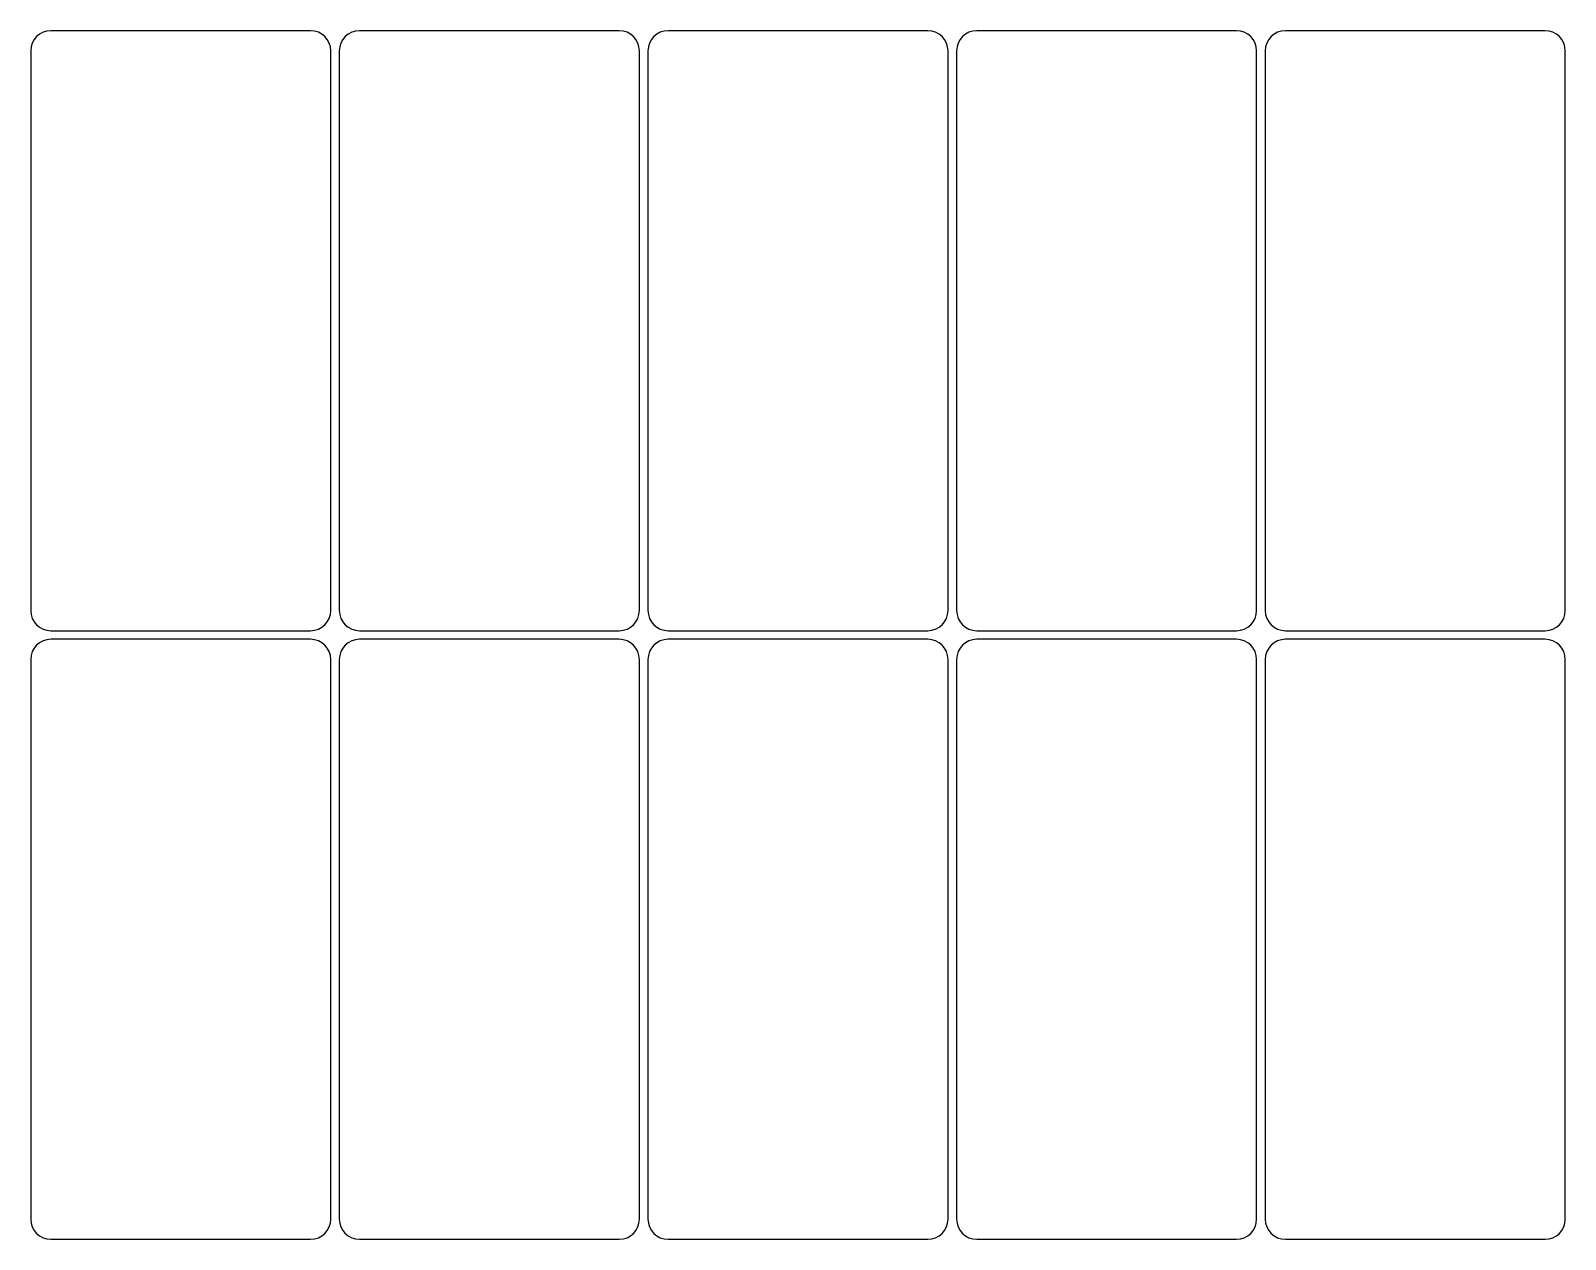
# Model space of a CAD drawing. Header units: inches. Extents: x 1.37 to 10.32, y -7.66 to -0.61.
import ezdxf

# ---------------------------------------------------------------- set-up
doc = ezdxf.new("R2010")
doc.units = ezdxf.units.IN

msp = doc.modelspace()

# ---------------------------------------------------------------- linework, layer by layer
for p, q in [((3.0052, -0.6067), (1.4914, -0.6067)), ((4.8052, -0.6067), (3.2914, -0.6067)), ((6.6052, -0.6067), (5.0914, -0.6067)), ((8.4052, -0.6067), (6.8914, -0.6067)), ((10.2052, -0.6067), (8.6914, -0.6067)), ((1.3733, -0.7248), (1.3733, -3.9886)), ((3.1233, -3.9886), (3.1233, -0.7248)), ((3.1733, -0.7248), (3.1733, -3.9886)), ((4.9233, -3.9886), (4.9233, -0.7248)), ((4.9733, -0.7248), (4.9733, -3.9886)), ((6.7233, -3.9886), (6.7233, -0.7248)), ((6.7733, -0.7248), (6.7733, -3.9886)), ((8.5233, -3.9886), (8.5233, -0.7248)), ((8.5733, -0.7248), (8.5733, -3.9886)), ((10.3233, -3.9886), (10.3233, -0.7248)), ((1.4914, -4.1067), (3.0052, -4.1067)), ((3.2914, -4.1067), (4.8052, -4.1067)), ((5.0914, -4.1067), (6.6052, -4.1067)), ((6.8914, -4.1067), (8.4052, -4.1067)), ((8.6914, -4.1067), (10.2052, -4.1067)), ((3.0052, -4.1567), (1.4914, -4.1567)), ((4.8052, -4.1567), (3.2914, -4.1567)), ((6.6052, -4.1567), (5.0914, -4.1567)), ((8.4052, -4.1567), (6.8914, -4.1567)), ((10.2052, -4.1567), (8.6914, -4.1567)), ((1.3733, -4.2748), (1.3733, -7.5386)), ((3.1233, -7.5386), (3.1233, -4.2748)), ((3.1733, -4.2748), (3.1733, -7.5386)), ((4.9233, -7.5386), (4.9233, -4.2748)), ((4.9733, -4.2748), (4.9733, -7.5386)), ((6.7233, -7.5386), (6.7233, -4.2748)), ((6.7733, -4.2748), (6.7733, -7.5386)), ((8.5233, -7.5386), (8.5233, -4.2748)), ((8.5733, -4.2748), (8.5733, -7.5386)), ((10.3233, -7.5386), (10.3233, -4.2748)), ((1.4914, -7.6567), (3.0052, -7.6567)), ((3.2914, -7.6567), (4.8052, -7.6567)), ((5.0914, -7.6567), (6.6052, -7.6567)), ((6.8914, -7.6567), (8.4052, -7.6567)), ((8.6914, -7.6567), (10.2052, -7.6567))]:
    msp.add_line(p, q)
for centre, start, end in [((1.4914, -0.7248), 90, 180), ((3.0052, -0.7248), 0, 90), ((3.2914, -0.7248), 90, 180), ((4.8052, -0.7248), 0, 90), ((5.0914, -0.7248), 90, 180), ((6.6052, -0.7248), 0, 90), ((6.8914, -0.7248), 90, 180), ((8.4052, -0.7248), 0, 90), ((8.6914, -0.7248), 90, 180), ((10.2052, -0.7248), 0, 90), ((1.4914, -3.9886), 180, 270), ((3.0052, -3.9886), 270, 360), ((3.2914, -3.9886), 180, 270), ((4.8052, -3.9886), 270, 360), ((5.0914, -3.9886), 180, 270), ((6.6052, -3.9886), 270, 360), ((6.8914, -3.9886), 180, 270), ((8.4052, -3.9886), 270, 360), ((8.6914, -3.9886), 180, 270), ((10.2052, -3.9886), 270, 360), ((1.4914, -4.2748), 90, 180), ((3.0052, -4.2748), 0, 90), ((3.2914, -4.2748), 90, 180), ((4.8052, -4.2748), 0, 90), ((5.0914, -4.2748), 90, 180), ((6.6052, -4.2748), 0, 90), ((6.8914, -4.2748), 90, 180), ((8.4052, -4.2748), 0, 90), ((8.6914, -4.2748), 90, 180), ((10.2052, -4.2748), 0, 90), ((1.4914, -7.5386), 180, 270), ((3.0052, -7.5386), 270, 360), ((3.2914, -7.5386), 180, 270), ((4.8052, -7.5386), 270, 360), ((5.0914, -7.5386), 180, 270), ((6.6052, -7.5386), 270, 360), ((6.8914, -7.5386), 180, 270), ((8.4052, -7.5386), 270, 360), ((8.6914, -7.5386), 180, 270), ((10.2052, -7.5386), 270, 360)]:
    msp.add_arc(centre, 0.1181, start, end)

doc.saveas('drawing.dxf')
